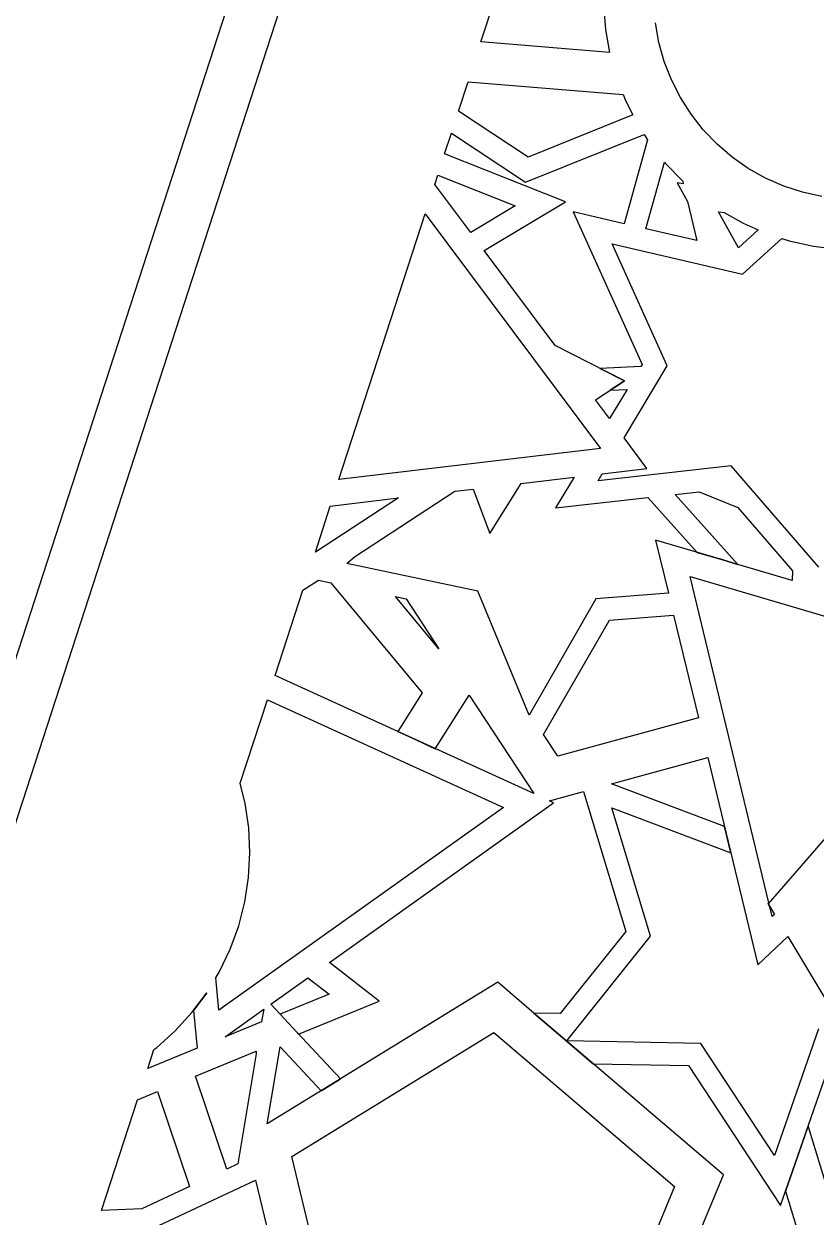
# Model space of a CAD drawing. Header units: metres. Extents: x 20 to 1108, y 20 to 485.
# Drawn here: x 120.1 to 167.3, y 296.5 to 367.4 of the extents above; entities that cross this region are included whole.
import ezdxf

# ---------------------------------------------------------------- set-up
doc = ezdxf.new("R2010")
doc.units = ezdxf.units.M

msp = doc.modelspace()

# ---------------------------------------------------------------- linework, layer by layer
for p, q in [((95, 253.826), (170, 484.652)), ((173.154, 484.652), (98.1544, 253.826)), ((147.335, 366.358), (148.481, 369.881)), ((154.624, 368.578), (154.738, 367.11)), ((157.92, 366.33), (157.714, 367.489)), ((154.738, 367.11), (154.983, 365.732)), ((154.983, 365.732), (147.335, 366.358)), ((158.239, 365.196), (157.92, 366.33)), ((158.667, 364.1), (158.239, 365.196)), ((146.002, 362.254), (146.565, 363.985)), ((146.565, 363.985), (155.79, 363.231)), ((159.201, 363.049), (158.667, 364.1)), ((155.79, 363.231), (155.93, 362.872)), ((155.93, 362.872), (156.361, 362.024)), ((159.835, 362.058), (159.201, 363.049)), ((150.133, 359.516), (146.002, 362.254)), ((156.361, 362.024), (150.133, 359.516)), ((160.564, 361.132), (159.835, 362.058)), ((161.378, 360.282), (160.564, 361.132)), ((145.173, 359.7), (145.576, 360.943)), ((145.576, 360.943), (149.981, 358.024)), ((149.981, 358.024), (157.04, 360.865)), ((157.246, 360.543), (155.858, 355.552)), ((157.04, 360.865), (157.246, 360.543)), ((152.363, 356.859), (145.173, 359.7)), ((162.274, 359.517), (161.378, 360.282)), ((157.152, 355.251), (158.256, 359.218)), ((158.256, 359.218), (158.299, 359.163)), ((158.299, 359.163), (159.318, 358.102)), ((163.238, 358.842), (162.274, 359.517)), ((144.585, 357.893), (144.762, 358.436)), ((144.762, 358.436), (149.374, 356.612)), ((164.266, 358.267), (163.238, 358.842)), ((165.344, 357.793), (164.266, 358.267)), ((146.729, 355.025), (144.585, 357.893)), ((159.374, 357.926), (159.012, 357.982)), ((159.012, 357.982), (159.624, 356.869)), ((159.318, 358.102), (159.336, 358.086)), ((159.336, 358.086), (159.374, 357.926)), ((166.464, 357.428), (165.344, 357.793)), ((147.527, 353.955), (152.363, 356.859)), ((159.624, 356.869), (160.174, 354.547)), ((167.614, 357.175), (166.464, 357.428)), ((138.881, 340.338), (144.018, 356.146)), ((144.018, 356.146), (154.451, 342.189)), ((149.374, 356.612), (146.729, 355.025)), ((155.858, 355.552), (152.813, 356.261)), ((152.813, 356.261), (156.922, 347.188)), ((161.473, 356.265), (161.799, 356.215)), ((162.65, 354.126), (161.473, 356.265)), ((161.799, 356.215), (162.928, 355.581)), ((162.928, 355.581), (163.817, 355.192)), ((160.174, 354.547), (157.152, 355.251)), ((163.817, 355.192), (162.65, 354.126)), ((158.42, 347.099), (155.132, 354.359)), ((155.132, 354.359), (162.894, 352.552)), ((162.894, 352.552), (165.227, 354.68)), ((165.227, 354.68), (165.676, 354.534)), ((165.676, 354.534), (167.113, 354.217)), ((167.113, 354.217), (168.575, 354.043)), ((151.741, 348.318), (147.527, 353.955)), ((155.881, 346.213), (151.741, 348.318)), ((156.846, 347.06), (154.42, 346.956)), ((154.42, 346.956), (155.881, 346.213)), ((155.845, 342.829), (158.42, 347.099)), ((156.922, 347.188), (156.846, 347.06)), ((154.154, 345.091), (155.881, 346.213)), ((155.881, 346.213), (155.019, 345.652)), ((156.023, 345.695), (154.986, 343.978)), ((155.019, 345.652), (156.023, 345.695)), ((154.986, 343.978), (154.154, 345.091)), ((157.208, 341.006), (155.845, 342.829)), ((154.451, 342.189), (138.881, 340.338)), ((162.224, 341.159), (154.304, 340.276)), ((154.304, 340.276), (154.554, 340.691)), ((154.554, 340.691), (157.208, 341.006)), ((167.441, 335.136), (162.224, 341.159)), ((147.854, 337.132), (149.725, 340.116)), ((149.725, 340.116), (152.884, 340.492)), ((152.884, 340.492), (151.777, 338.657)), ((142.422, 339.248), (137.483, 336.036)), ((138.37, 338.767), (142.422, 339.248)), ((139.805, 335.757), (145.788, 339.649)), ((145.788, 339.649), (146.868, 339.776)), ((146.868, 339.776), (147.854, 337.132)), ((151.777, 338.657), (157.265, 339.271)), ((157.265, 339.271), (160.193, 336.017)), ((158.888, 339.451), (160.323, 339.611)), ((162.626, 335.299), (158.888, 339.451)), ((160.323, 339.611), (162.61, 338.686)), ((137.483, 336.036), (138.37, 338.767)), ((162.61, 338.686), (165.876, 334.914)), ((161.732, 335.563), (157.719, 336.746)), ((157.719, 336.746), (158.482, 333.587)), ((139.345, 335.363), (139.805, 335.757)), ((160.193, 336.017), (161.732, 335.563)), ((161.732, 335.563), (162.626, 335.299)), ((162.626, 335.299), (161.732, 335.563)), ((147.139, 333.705), (139.345, 335.363)), ((162.626, 335.299), (162.626, 335.299)), ((165.849, 334.349), (162.626, 335.299)), ((165.876, 334.914), (165.849, 334.349)), ((136.746, 333.767), (137.663, 334.363)), ((137.663, 334.363), (138.407, 334.205)), ((138.407, 334.205), (143.846, 327.667)), ((164.466, 315.188), (159.787, 334.572)), ((159.787, 334.572), (179.722, 328.693)), ((135.098, 328.693), (136.746, 333.767)), ((150.193, 326.345), (147.139, 333.705)), ((158.482, 333.587), (154.178, 333.246)), ((142.243, 333.39), (142.882, 333.253)), ((144.836, 330.272), (142.243, 333.39)), ((142.882, 333.253), (144.836, 330.272)), ((154.178, 333.246), (150.193, 326.345)), ((154.979, 331.978), (158.797, 332.28)), ((158.797, 332.28), (160.27, 326.179)), ((151.064, 325.197), (154.979, 331.978)), ((142.392, 325.362), (135.098, 328.693)), ((175.977, 328.438), (164.412, 315.125)), ((133.018, 322.29), (134.631, 327.256)), ((134.631, 327.256), (148.67, 320.846)), ((143.846, 327.667), (142.392, 325.362)), ((144.619, 324.345), (146.631, 327.533)), ((146.631, 327.533), (150.472, 321.672)), ((160.27, 326.179), (151.913, 323.901)), ((142.392, 325.361), (142.392, 325.362)), ((142.392, 325.362), (143.484, 324.863)), ((143.484, 324.863), (142.392, 325.361)), ((151.913, 323.901), (151.064, 325.197)), ((143.484, 324.863), (144.619, 324.345)), ((150.472, 321.672), (143.484, 324.863)), ((155.1, 322.254), (160.84, 323.818)), ((160.84, 323.818), (163.816, 311.491)), ((133.314, 321.086), (133.018, 322.29)), ((161.83, 319.716), (155.1, 322.254)), ((151.403, 321.247), (153.437, 321.801)), ((153.437, 321.801), (155.948, 313.485)), ((148.67, 320.846), (131.74, 308.789)), ((133.523, 319.629), (133.314, 321.086)), ((138.316, 311.63), (151.656, 321.131)), ((151.656, 321.131), (151.403, 321.247)), ((157.421, 313.2), (155.117, 320.829)), ((155.117, 320.829), (162.206, 318.155)), ((133.588, 318.158), (133.523, 319.629)), ((162.206, 318.155), (161.83, 319.716)), ((133.509, 316.689), (133.588, 318.158)), ((133.286, 315.234), (133.509, 316.689)), ((132.922, 313.807), (133.286, 315.234)), ((164.412, 315.125), (164.466, 315.188)), ((164.527, 314.933), (164.412, 315.125)), ((164.412, 315.125), (164.793, 314.491)), ((164.664, 314.368), (164.527, 314.933)), ((164.793, 314.491), (164.664, 314.368)), ((132.42, 312.423), (132.922, 313.807)), ((155.948, 313.485), (152.043, 308.603)), ((152.443, 306.978), (157.421, 313.2)), ((163.816, 311.491), (165.585, 313.175)), ((165.585, 313.175), (168.679, 308.028)), ((131.784, 311.096), (132.42, 312.423)), ((141.275, 309.334), (138.316, 311.63)), ((131.556, 310.718), (131.784, 311.096)), ((131.74, 308.789), (131.556, 310.718)), ((134.832, 309.15), (137.04, 310.722)), ((137.04, 310.722), (138.303, 309.741)), ((148.341, 310.459), (138.979, 304.714)), ((150.485, 308.63), (148.341, 310.459)), ((130.14, 308.658), (131.023, 309.836)), ((131.023, 309.836), (130.234, 308.784)), ((138.303, 309.741), (135.39, 308.553)), ((136.486, 307.38), (141.275, 309.334)), ((129.147, 307.571), (130.14, 308.658)), ((130.234, 308.784), (130.448, 306.537)), ((132.123, 307.221), (134.409, 308.849)), ((134.409, 308.849), (134.285, 308.103)), ((135.39, 308.553), (134.832, 309.15)), ((151.95, 307.38), (150.484, 308.63)), ((150.484, 308.63), (150.485, 308.63)), ((152.043, 308.603), (150.485, 308.63)), ((150.485, 308.63), (151.95, 307.38)), ((134.285, 308.103), (132.123, 307.221)), ((136.13, 307.761), (135.39, 308.553)), ((135.39, 308.553), (135.39, 308.553)), ((135.39, 308.553), (136.13, 307.761)), ((128.051, 306.588), (129.147, 307.571)), ((136.084, 300.091), (148.108, 307.468)), ((138.979, 304.714), (136.13, 307.761)), ((136.13, 307.761), (136.486, 307.38)), ((148.108, 307.468), (158.839, 298.312)), ((161.756, 299.013), (151.95, 307.38)), ((151.95, 307.38), (154.016, 305.617)), ((167.409, 307.681), (164.79, 300.154)), ((130.448, 306.537), (127.509, 305.338)), ((127.873, 306.457), (128.051, 306.588)), ((134.621, 302.04), (135.383, 306.616)), ((135.383, 306.616), (137.823, 304.006)), ((160.41, 306.813), (152.443, 306.978)), ((164.79, 300.154), (160.41, 306.813)), ((165.871, 299.221), (168.434, 306.585)), ((127.509, 305.338), (127.873, 306.457)), ((130.345, 304.875), (133.964, 306.352)), ((133.969, 306.204), (132.879, 299.662)), ((133.964, 306.352), (133.969, 306.204)), ((154.016, 305.617), (159.685, 305.5)), ((159.685, 305.5), (165.159, 297.177)), ((132.209, 299.349), (130.345, 304.875)), ((138.913, 304.674), (134.621, 302.04)), ((137.823, 304.006), (138.913, 304.674)), ((138.913, 304.674), (138.979, 304.714)), ((138.979, 304.714), (138.913, 304.674)), ((138.979, 304.714), (138.979, 304.714)), ((126.902, 303.471), (128.094, 303.956)), ((128.094, 303.956), (129.996, 298.314)), ((124.762, 296.883), (126.902, 303.471)), ((166.81, 301.917), (165.871, 299.221)), ((168.853, 295.234), (166.81, 301.917)), ((138.974, 288.081), (136.084, 300.091)), ((132.879, 299.662), (132.209, 299.349)), ((126.855, 295.379), (133.926, 298.686)), ((133.926, 298.686), (136.701, 287.149)), ((155.761, 284.518), (161.756, 299.013)), ((165.458, 298.036), (165.871, 299.221)), ((165.871, 299.221), (165.458, 298.036)), ((129.996, 298.314), (127.156, 296.985)), ((158.839, 298.312), (153.447, 285.275)), ((165.159, 297.177), (165.458, 298.036)), ((165.458, 298.036), (165.458, 298.036)), ((165.458, 298.036), (167.152, 292.494)), ((127.156, 296.985), (124.762, 296.883))]:
    msp.add_line(p, q)

doc.saveas('drawing.dxf')
